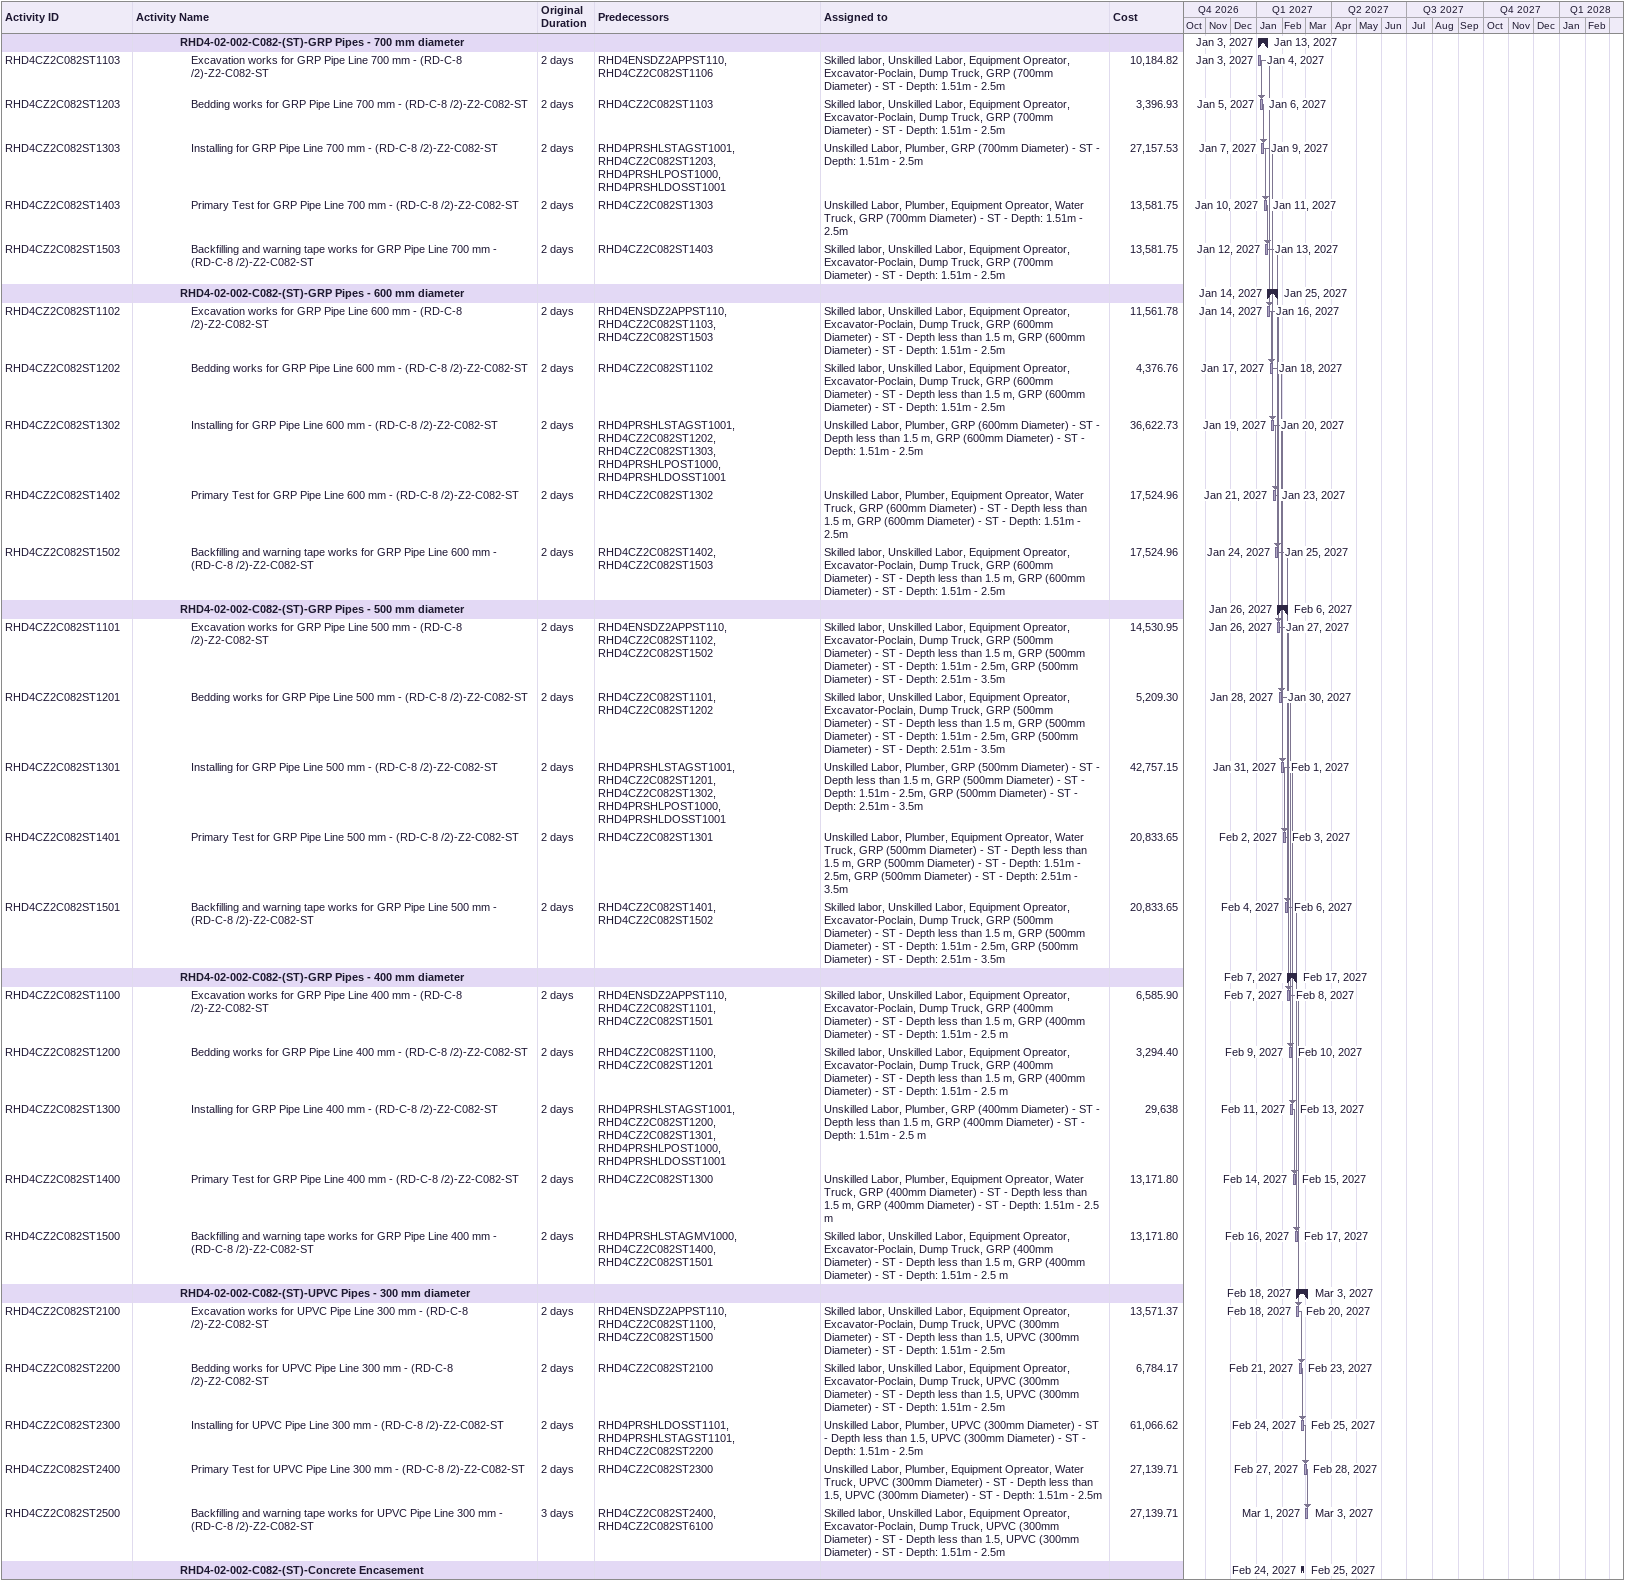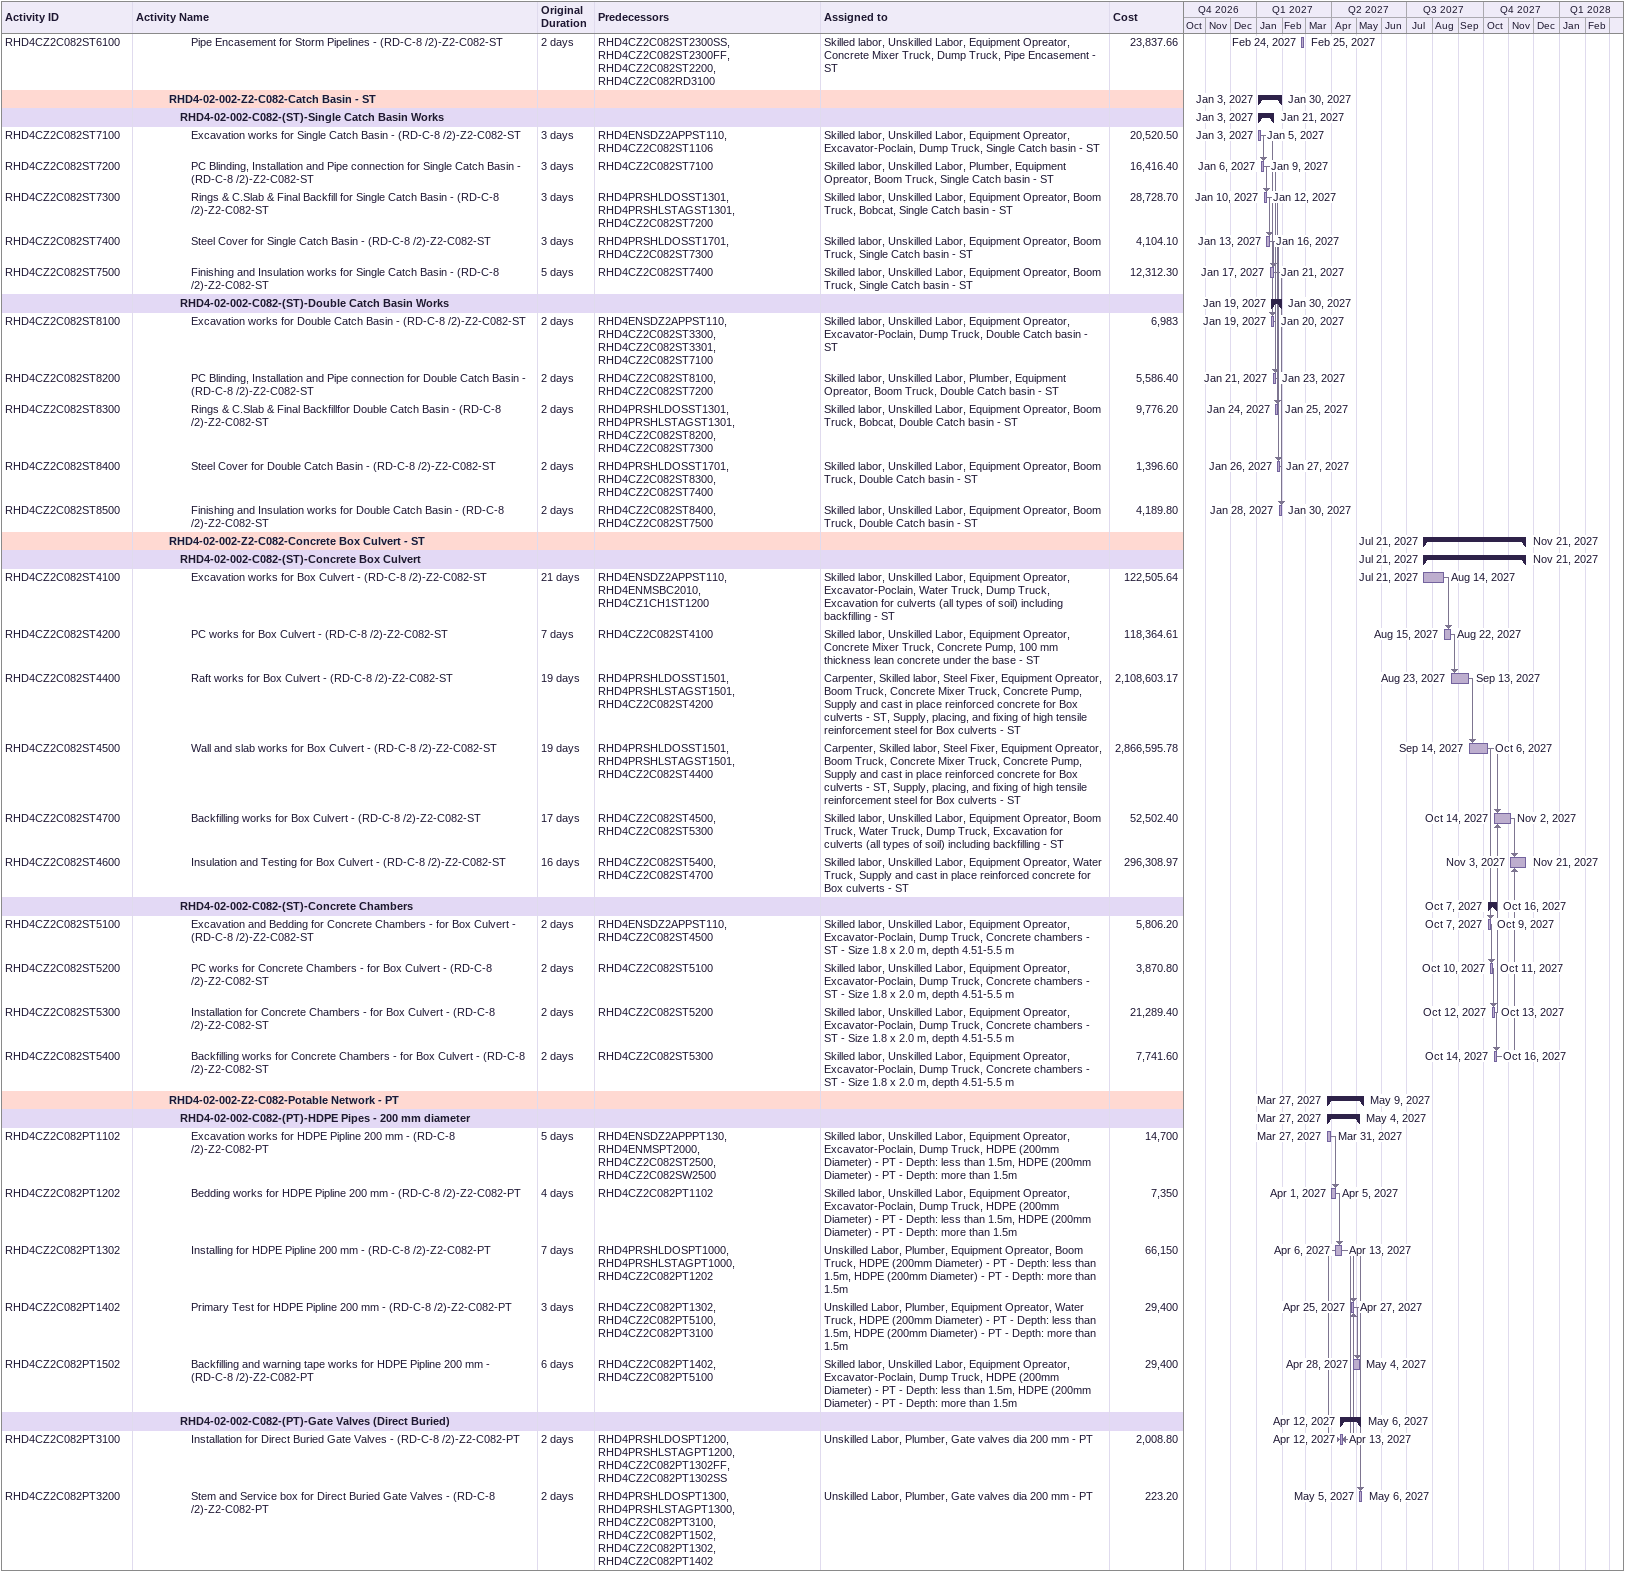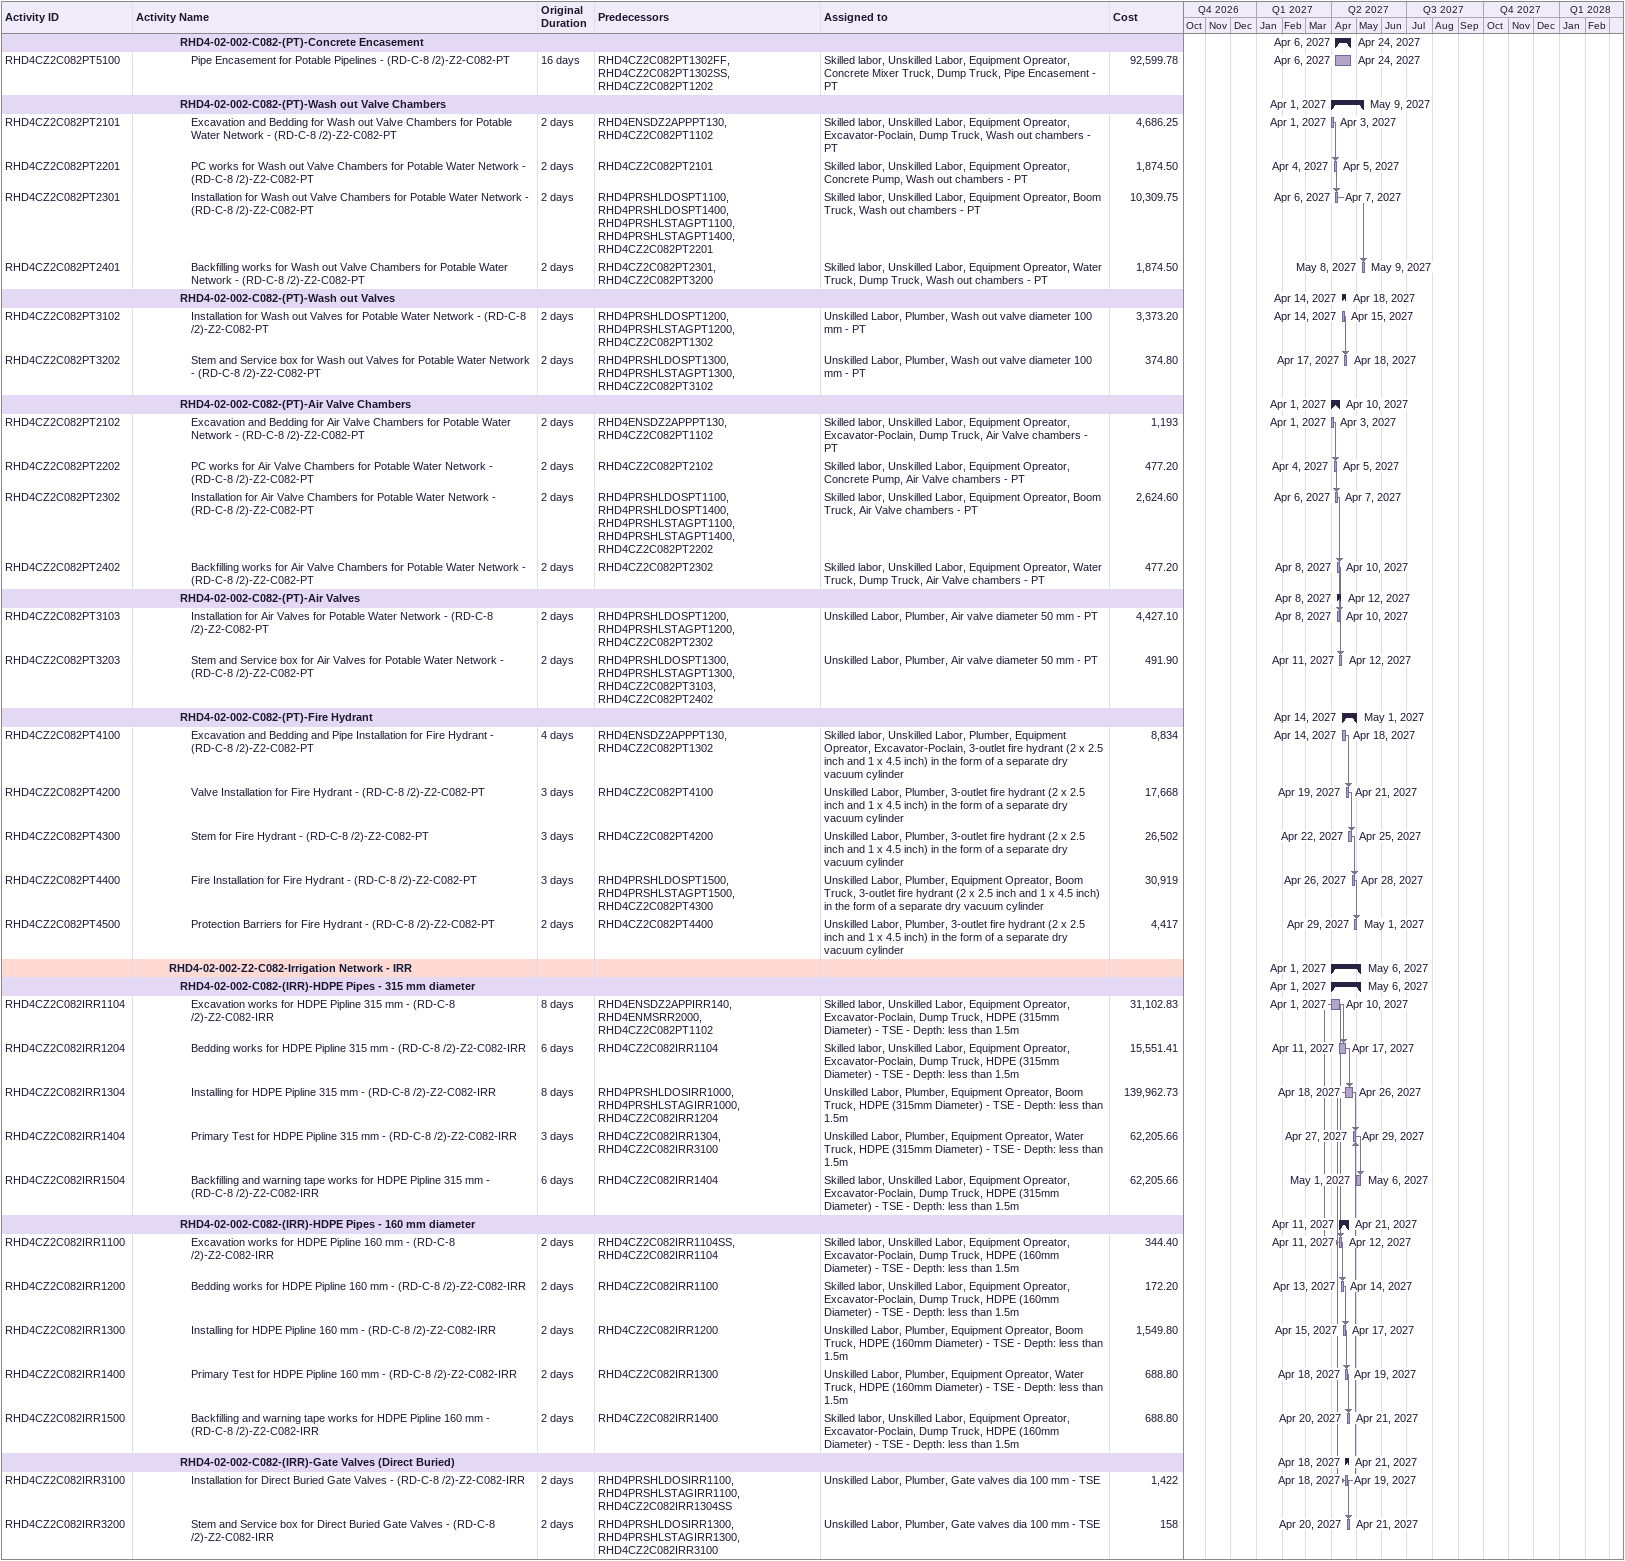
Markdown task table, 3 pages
| ID | Level | Task | Original duration | Start | Finish | Predecessors | Resources | Cost |
|---|---|---|---|---|---|---|---|---|
|  | 5 | **RHD4-02-002-C082-(ST)-GRP Pipes - 700 mm diameter** |  | 2027-01-03 | 2027-01-13 |  |  |  |
| RHD4CZ2C082ST1103 | 6 | Excavation works for GRP Pipe Line 700 mm - (RD-C-8 /2)-Z2-C082-ST | 2d | 2027-01-03 | 2027-01-04 | RHD4ENSDZ2APPST110, RHD4CZ2C082ST1106 | Skilled labor, Unskilled Labor, Equipment Opreator, Excavator-Poclain, Dump Truck, GRP (700mm Diameter) - ST - Depth: 1.51m - 2.5m | 10184.82 |
| RHD4CZ2C082ST1203 | 6 | Bedding works for GRP Pipe Line 700 mm - (RD-C-8 /2)-Z2-C082-ST | 2d | 2027-01-05 | 2027-01-06 | RHD4CZ2C082ST1103 | Skilled labor, Unskilled Labor, Equipment Opreator, Excavator-Poclain, Dump Truck, GRP (700mm Diameter) - ST - Depth: 1.51m - 2.5m | 3396.93 |
| RHD4CZ2C082ST1303 | 6 | Installing for GRP Pipe Line 700 mm - (RD-C-8 /2)-Z2-C082-ST | 2d | 2027-01-07 | 2027-01-09 | RHD4PRSHLSTAGST1001, RHD4CZ2C082ST1203, RHD4PRSHLPOST1000, RHD4PRSHLDOSST1001 | Unskilled Labor, Plumber, GRP (700mm Diameter) - ST - Depth: 1.51m - 2.5m | 27157.53 |
| RHD4CZ2C082ST1403 | 6 | Primary Test for GRP Pipe Line 700 mm - (RD-C-8 /2)-Z2-C082-ST | 2d | 2027-01-10 | 2027-01-11 | RHD4CZ2C082ST1303 | Unskilled Labor, Plumber, Equipment Opreator, Water Truck, GRP (700mm Diameter) - ST - Depth: 1.51m - 2.5m | 13581.75 |
| RHD4CZ2C082ST1503 | 6 | Backfilling and warning tape works for GRP Pipe Line 700 mm - (RD-C-8 /2)-Z2-C082-ST | 2d | 2027-01-12 | 2027-01-13 | RHD4CZ2C082ST1403 | Skilled labor, Unskilled Labor, Equipment Opreator, Excavator-Poclain, Dump Truck, GRP (700mm Diameter) - ST - Depth: 1.51m - 2.5m | 13581.75 |
|  | 5 | **RHD4-02-002-C082-(ST)-GRP Pipes - 600 mm diameter** |  | 2027-01-14 | 2027-01-25 |  |  |  |
| RHD4CZ2C082ST1102 | 6 | Excavation works for GRP Pipe Line 600 mm - (RD-C-8 /2)-Z2-C082-ST | 2d | 2027-01-14 | 2027-01-16 | RHD4ENSDZ2APPST110, RHD4CZ2C082ST1103, RHD4CZ2C082ST1503 | Skilled labor, Unskilled Labor, Equipment Opreator, Excavator-Poclain, Dump Truck, GRP (600mm Diameter) - ST - Depth less than 1.5 m, GRP (600mm Diameter) - ST - Depth: 1.51m - 2.5m | 11561.78 |
| RHD4CZ2C082ST1202 | 6 | Bedding works for GRP Pipe Line 600 mm - (RD-C-8 /2)-Z2-C082-ST | 2d | 2027-01-17 | 2027-01-18 | RHD4CZ2C082ST1102 | Skilled labor, Unskilled Labor, Equipment Opreator, Excavator-Poclain, Dump Truck, GRP (600mm Diameter) - ST - Depth less than 1.5 m, GRP (600mm Diameter) - ST - Depth: 1.51m - 2.5m | 4376.76 |
| RHD4CZ2C082ST1302 | 6 | Installing for GRP Pipe Line 600 mm - (RD-C-8 /2)-Z2-C082-ST | 2d | 2027-01-19 | 2027-01-20 | RHD4PRSHLSTAGST1001, RHD4CZ2C082ST1202, RHD4CZ2C082ST1303, RHD4PRSHLPOST1000, RHD4PRSHLDOSST1001 | Unskilled Labor, Plumber, GRP (600mm Diameter) - ST - Depth less than 1.5 m, GRP (600mm Diameter) - ST - Depth: 1.51m - 2.5m | 36622.73 |
| RHD4CZ2C082ST1402 | 6 | Primary Test for GRP Pipe Line 600 mm - (RD-C-8 /2)-Z2-C082-ST | 2d | 2027-01-21 | 2027-01-23 | RHD4CZ2C082ST1302 | Unskilled Labor, Plumber, Equipment Opreator, Water Truck, GRP (600mm Diameter) - ST - Depth less than 1.5 m, GRP (600mm Diameter) - ST - Depth: 1.51m - 2.5m | 17524.96 |
| RHD4CZ2C082ST1502 | 6 | Backfilling and warning tape works for GRP Pipe Line 600 mm - (RD-C-8 /2)-Z2-C082-ST | 2d | 2027-01-24 | 2027-01-25 | RHD4CZ2C082ST1402, RHD4CZ2C082ST1503 | Skilled labor, Unskilled Labor, Equipment Opreator, Excavator-Poclain, Dump Truck, GRP (600mm Diameter) - ST - Depth less than 1.5 m, GRP (600mm Diameter) - ST - Depth: 1.51m - 2.5m | 17524.96 |
|  | 5 | **RHD4-02-002-C082-(ST)-GRP Pipes - 500 mm diameter** |  | 2027-01-26 | 2027-02-06 |  |  |  |
| RHD4CZ2C082ST1101 | 6 | Excavation works for GRP Pipe Line 500 mm - (RD-C-8 /2)-Z2-C082-ST | 2d | 2027-01-26 | 2027-01-27 | RHD4ENSDZ2APPST110, RHD4CZ2C082ST1102, RHD4CZ2C082ST1502 | Skilled labor, Unskilled Labor, Equipment Opreator, Excavator-Poclain, Dump Truck, GRP (500mm Diameter) - ST - Depth less than 1.5 m, GRP (500mm Diameter) - ST - Depth: 1.51m - 2.5m, GRP (500mm Diameter) - ST - Depth: 2.51m - 3.5m | 14530.95 |
| RHD4CZ2C082ST1201 | 6 | Bedding works for GRP Pipe Line 500 mm - (RD-C-8 /2)-Z2-C082-ST | 2d | 2027-01-28 | 2027-01-30 | RHD4CZ2C082ST1101, RHD4CZ2C082ST1202 | Skilled labor, Unskilled Labor, Equipment Opreator, Excavator-Poclain, Dump Truck, GRP (500mm Diameter) - ST - Depth less than 1.5 m, GRP (500mm Diameter) - ST - Depth: 1.51m - 2.5m, GRP (500mm Diameter) - ST - Depth: 2.51m - 3.5m | 5209.30 |
| RHD4CZ2C082ST1301 | 6 | Installing for GRP Pipe Line 500 mm - (RD-C-8 /2)-Z2-C082-ST | 2d | 2027-01-31 | 2027-02-01 | RHD4PRSHLSTAGST1001, RHD4CZ2C082ST1201, RHD4CZ2C082ST1302, RHD4PRSHLPOST1000, RHD4PRSHLDOSST1001 | Unskilled Labor, Plumber, GRP (500mm Diameter) - ST - Depth less than 1.5 m, GRP (500mm Diameter) - ST - Depth: 1.51m - 2.5m, GRP (500mm Diameter) - ST - Depth: 2.51m - 3.5m | 42757.15 |
| RHD4CZ2C082ST1401 | 6 | Primary Test for GRP Pipe Line 500 mm - (RD-C-8 /2)-Z2-C082-ST | 2d | 2027-02-02 | 2027-02-03 | RHD4CZ2C082ST1301 | Unskilled Labor, Plumber, Equipment Opreator, Water Truck, GRP (500mm Diameter) - ST - Depth less than 1.5 m, GRP (500mm Diameter) - ST - Depth: 1.51m - 2.5m, GRP (500mm Diameter) - ST - Depth: 2.51m - 3.5m | 20833.65 |
| RHD4CZ2C082ST1501 | 6 | Backfilling and warning tape works for GRP Pipe Line 500 mm - (RD-C-8 /2)-Z2-C082-ST | 2d | 2027-02-04 | 2027-02-06 | RHD4CZ2C082ST1401, RHD4CZ2C082ST1502 | Skilled labor, Unskilled Labor, Equipment Opreator, Excavator-Poclain, Dump Truck, GRP (500mm Diameter) - ST - Depth less than 1.5 m, GRP (500mm Diameter) - ST - Depth: 1.51m - 2.5m, GRP (500mm Diameter) - ST - Depth: 2.51m - 3.5m | 20833.65 |
|  | 5 | **RHD4-02-002-C082-(ST)-GRP Pipes - 400 mm diameter** |  | 2027-02-07 | 2027-02-17 |  |  |  |
| RHD4CZ2C082ST1100 | 6 | Excavation works for GRP Pipe Line 400 mm - (RD-C-8 /2)-Z2-C082-ST | 2d | 2027-02-07 | 2027-02-08 | RHD4ENSDZ2APPST110, RHD4CZ2C082ST1101, RHD4CZ2C082ST1501 | Skilled labor, Unskilled Labor, Equipment Opreator, Excavator-Poclain, Dump Truck, GRP (400mm Diameter) - ST - Depth less than 1.5 m, GRP (400mm Diameter) - ST - Depth: 1.51m - 2.5 m | 6585.90 |
| RHD4CZ2C082ST1200 | 6 | Bedding works for GRP Pipe Line 400 mm - (RD-C-8 /2)-Z2-C082-ST | 2d | 2027-02-09 | 2027-02-10 | RHD4CZ2C082ST1100, RHD4CZ2C082ST1201 | Skilled labor, Unskilled Labor, Equipment Opreator, Excavator-Poclain, Dump Truck, GRP (400mm Diameter) - ST - Depth less than 1.5 m, GRP (400mm Diameter) - ST - Depth: 1.51m - 2.5 m | 3294.40 |
| RHD4CZ2C082ST1300 | 6 | Installing for GRP Pipe Line 400 mm - (RD-C-8 /2)-Z2-C082-ST | 2d | 2027-02-11 | 2027-02-13 | RHD4PRSHLSTAGST1001, RHD4CZ2C082ST1200, RHD4CZ2C082ST1301, RHD4PRSHLPOST1000, RHD4PRSHLDOSST1001 | Unskilled Labor, Plumber, GRP (400mm Diameter) - ST - Depth less than 1.5 m, GRP (400mm Diameter) - ST - Depth: 1.51m - 2.5 m | 29638 |
| RHD4CZ2C082ST1400 | 6 | Primary Test for GRP Pipe Line 400 mm - (RD-C-8 /2)-Z2-C082-ST | 2d | 2027-02-14 | 2027-02-15 | RHD4CZ2C082ST1300 | Unskilled Labor, Plumber, Equipment Opreator, Water Truck, GRP (400mm Diameter) - ST - Depth less than 1.5 m, GRP (400mm Diameter) - ST - Depth: 1.51m - 2.5 m | 13171.80 |
| RHD4CZ2C082ST1500 | 6 | Backfilling and warning tape works for GRP Pipe Line 400 mm - (RD-C-8 /2)-Z2-C082-ST | 2d | 2027-02-16 | 2027-02-17 | RHD4PRSHLSTAGMV1000, RHD4CZ2C082ST1400, RHD4CZ2C082ST1501 | Skilled labor, Unskilled Labor, Equipment Opreator, Excavator-Poclain, Dump Truck, GRP (400mm Diameter) - ST - Depth less than 1.5 m, GRP (400mm Diameter) - ST - Depth: 1.51m - 2.5 m | 13171.80 |
|  | 5 | **RHD4-02-002-C082-(ST)-UPVC Pipes - 300 mm diameter** |  | 2027-02-18 | 2027-03-03 |  |  |  |
| RHD4CZ2C082ST2100 | 6 | Excavation works for UPVC Pipe Line 300 mm - (RD-C-8 /2)-Z2-C082-ST | 2d | 2027-02-18 | 2027-02-20 | RHD4ENSDZ2APPST110, RHD4CZ2C082ST1100, RHD4CZ2C082ST1500 | Skilled labor, Unskilled Labor, Equipment Opreator, Excavator-Poclain, Dump Truck, UPVC (300mm Diameter) - ST - Depth less than 1.5, UPVC (300mm Diameter) - ST - Depth: 1.51m - 2.5m | 13571.37 |
| RHD4CZ2C082ST2200 | 6 | Bedding works for UPVC Pipe Line 300 mm - (RD-C-8 /2)-Z2-C082-ST | 2d | 2027-02-21 | 2027-02-23 | RHD4CZ2C082ST2100 | Skilled labor, Unskilled Labor, Equipment Opreator, Excavator-Poclain, Dump Truck, UPVC (300mm Diameter) - ST - Depth less than 1.5, UPVC (300mm Diameter) - ST - Depth: 1.51m - 2.5m | 6784.17 |
| RHD4CZ2C082ST2300 | 6 | Installing for UPVC Pipe Line 300 mm - (RD-C-8 /2)-Z2-C082-ST | 2d | 2027-02-24 | 2027-02-25 | RHD4PRSHLDOSST1101, RHD4PRSHLSTAGST1101, RHD4CZ2C082ST2200 | Unskilled Labor, Plumber, UPVC (300mm Diameter) - ST - Depth less than 1.5, UPVC (300mm Diameter) - ST - Depth: 1.51m - 2.5m | 61066.62 |
| RHD4CZ2C082ST2400 | 6 | Primary Test for UPVC Pipe Line 300 mm - (RD-C-8 /2)-Z2-C082-ST | 2d | 2027-02-27 | 2027-02-28 | RHD4CZ2C082ST2300 | Unskilled Labor, Plumber, Equipment Opreator, Water Truck, UPVC (300mm Diameter) - ST - Depth less than 1.5, UPVC (300mm Diameter) - ST - Depth: 1.51m - 2.5m | 27139.71 |
| RHD4CZ2C082ST2500 | 6 | Backfilling and warning tape works for UPVC Pipe Line 300 mm - (RD-C-8 /2)-Z2-C082-ST | 3d | 2027-03-01 | 2027-03-03 | RHD4CZ2C082ST2400, RHD4CZ2C082ST6100 | Skilled labor, Unskilled Labor, Equipment Opreator, Excavator-Poclain, Dump Truck, UPVC (300mm Diameter) - ST - Depth less than 1.5, UPVC (300mm Diameter) - ST - Depth: 1.51m - 2.5m | 27139.71 |
|  | 5 | **RHD4-02-002-C082-(ST)-Concrete Encasement** |  | 2027-02-24 | 2027-02-25 |  |  |  |
| RHD4CZ2C082ST6100 | 6 | Pipe Encasement for Storm Pipelines - (RD-C-8 /2)-Z2-C082-ST | 2d | 2027-02-24 | 2027-02-25 | RHD4CZ2C082ST2300SS, RHD4CZ2C082ST2300FF, RHD4CZ2C082ST2200, RHD4CZ2C082RD3100 | Skilled labor, Unskilled Labor, Equipment Opreator, Concrete Mixer Truck, Dump Truck, Pipe Encasement - ST | 23837.66 |
|  | 4 | **RHD4-02-002-Z2-C082-Catch Basin - ST** |  | 2027-01-03 | 2027-01-30 |  |  |  |
|  | 5 | **RHD4-02-002-C082-(ST)-Single Catch Basin Works** |  | 2027-01-03 | 2027-01-21 |  |  |  |
| RHD4CZ2C082ST7100 | 6 | Excavation works for Single Catch Basin - (RD-C-8 /2)-Z2-C082-ST | 3d | 2027-01-03 | 2027-01-05 | RHD4ENSDZ2APPST110, RHD4CZ2C082ST1106 | Skilled labor, Unskilled Labor, Equipment Opreator, Excavator-Poclain, Dump Truck, Single Catch basin - ST | 20520.50 |
| RHD4CZ2C082ST7200 | 6 | PC Blinding, Installation and Pipe connection for Single Catch Basin - (RD-C-8 /2)-Z2-C082-ST | 3d | 2027-01-06 | 2027-01-09 | RHD4CZ2C082ST7100 | Skilled labor, Unskilled Labor, Plumber, Equipment Opreator, Boom Truck, Single Catch basin - ST | 16416.40 |
| RHD4CZ2C082ST7300 | 6 | Rings & C.Slab & Final Backfill for Single Catch Basin - (RD-C-8 /2)-Z2-C082-ST | 3d | 2027-01-10 | 2027-01-12 | RHD4PRSHLDOSST1301, RHD4PRSHLSTAGST1301, RHD4CZ2C082ST7200 | Skilled labor, Unskilled Labor, Equipment Opreator, Boom Truck, Bobcat, Single Catch basin - ST | 28728.70 |
| RHD4CZ2C082ST7400 | 6 | Steel Cover for Single Catch Basin - (RD-C-8 /2)-Z2-C082-ST | 3d | 2027-01-13 | 2027-01-16 | RHD4PRSHLDOSST1701, RHD4CZ2C082ST7300 | Skilled labor, Unskilled Labor, Equipment Opreator, Boom Truck, Single Catch basin - ST | 4104.10 |
| RHD4CZ2C082ST7500 | 6 | Finishing and Insulation works for Single Catch Basin - (RD-C-8 /2)-Z2-C082-ST | 5d | 2027-01-17 | 2027-01-21 | RHD4CZ2C082ST7400 | Skilled labor, Unskilled Labor, Equipment Opreator, Boom Truck, Single Catch basin - ST | 12312.30 |
|  | 5 | **RHD4-02-002-C082-(ST)-Double Catch Basin Works** |  | 2027-01-19 | 2027-01-30 |  |  |  |
| RHD4CZ2C082ST8100 | 6 | Excavation works for Double Catch Basin - (RD-C-8 /2)-Z2-C082-ST | 2d | 2027-01-19 | 2027-01-20 | RHD4ENSDZ2APPST110, RHD4CZ2C082ST3300, RHD4CZ2C082ST3301, RHD4CZ2C082ST7100 | Skilled labor, Unskilled Labor, Equipment Opreator, Excavator-Poclain, Dump Truck, Double Catch basin - ST | 6983 |
| RHD4CZ2C082ST8200 | 6 | PC Blinding, Installation and Pipe connection for Double Catch Basin - (RD-C-8 /2)-Z2-C082-ST | 2d | 2027-01-21 | 2027-01-23 | RHD4CZ2C082ST8100, RHD4CZ2C082ST7200 | Skilled labor, Unskilled Labor, Plumber, Equipment Opreator, Boom Truck, Double Catch basin - ST | 5586.40 |
| RHD4CZ2C082ST8300 | 6 | Rings & C.Slab & Final Backfillfor Double Catch Basin - (RD-C-8 /2)-Z2-C082-ST | 2d | 2027-01-24 | 2027-01-25 | RHD4PRSHLDOSST1301, RHD4PRSHLSTAGST1301, RHD4CZ2C082ST8200, RHD4CZ2C082ST7300 | Skilled labor, Unskilled Labor, Equipment Opreator, Boom Truck, Bobcat, Double Catch basin - ST | 9776.20 |
| RHD4CZ2C082ST8400 | 6 | Steel Cover for Double Catch Basin - (RD-C-8 /2)-Z2-C082-ST | 2d | 2027-01-26 | 2027-01-27 | RHD4PRSHLDOSST1701, RHD4CZ2C082ST8300, RHD4CZ2C082ST7400 | Skilled labor, Unskilled Labor, Equipment Opreator, Boom Truck, Double Catch basin - ST | 1396.60 |
| RHD4CZ2C082ST8500 | 6 | Finishing and Insulation works for Double Catch Basin - (RD-C-8 /2)-Z2-C082-ST | 2d | 2027-01-28 | 2027-01-30 | RHD4CZ2C082ST8400, RHD4CZ2C082ST7500 | Skilled labor, Unskilled Labor, Equipment Opreator, Boom Truck, Double Catch basin - ST | 4189.80 |
|  | 4 | **RHD4-02-002-Z2-C082-Concrete Box Culvert - ST** |  | 2027-07-21 | 2027-11-21 |  |  |  |
|  | 5 | **RHD4-02-002-C082-(ST)-Concrete Box Culvert** |  | 2027-07-21 | 2027-11-21 |  |  |  |
| RHD4CZ2C082ST4100 | 6 | Excavation works for Box Culvert - (RD-C-8 /2)-Z2-C082-ST | 21d | 2027-07-21 | 2027-08-14 | RHD4ENSDZ2APPST110, RHD4ENMSBC2010, RHD4CZ1CH1ST1200 | Skilled labor, Unskilled Labor, Equipment Opreator, Excavator-Poclain, Water Truck, Dump Truck, Excavation for culverts (all types of soil) including backfilling - ST | 122505.64 |
| RHD4CZ2C082ST4200 | 6 | PC works for Box Culvert - (RD-C-8 /2)-Z2-C082-ST | 7d | 2027-08-15 | 2027-08-22 | RHD4CZ2C082ST4100 | Skilled labor, Unskilled Labor, Equipment Opreator, Concrete Mixer Truck, Concrete Pump, 100 mm thickness lean concrete under the base - ST | 118364.61 |
| RHD4CZ2C082ST4400 | 6 | Raft works for Box Culvert - (RD-C-8 /2)-Z2-C082-ST | 19d | 2027-08-23 | 2027-09-13 | RHD4PRSHLDOSST1501, RHD4PRSHLSTAGST1501, RHD4CZ2C082ST4200 | Carpenter, Skilled labor, Steel Fixer, Equipment Opreator, Boom Truck, Concrete Mixer Truck, Concrete Pump, Supply and cast in place reinforced concrete for Box culverts - ST, Supply, placing, and fixing of high tensile reinforcement steel for Box culverts - ST | 2108603.17 |
| RHD4CZ2C082ST4500 | 6 | Wall and slab works for Box Culvert - (RD-C-8 /2)-Z2-C082-ST | 19d | 2027-09-14 | 2027-10-06 | RHD4PRSHLDOSST1501, RHD4PRSHLSTAGST1501, RHD4CZ2C082ST4400 | Carpenter, Skilled labor, Steel Fixer, Equipment Opreator, Boom Truck, Concrete Mixer Truck, Concrete Pump, Supply and cast in place reinforced concrete for Box culverts - ST, Supply, placing, and fixing of high tensile reinforcement steel for Box culverts - ST | 2866595.78 |
| RHD4CZ2C082ST4700 | 6 | Backfilling works for Box Culvert - (RD-C-8 /2)-Z2-C082-ST | 17d | 2027-10-14 | 2027-11-02 | RHD4CZ2C082ST4500, RHD4CZ2C082ST5300 | Skilled labor, Unskilled Labor, Equipment Opreator, Boom Truck, Water Truck, Dump Truck, Excavation for culverts (all types of soil) including backfilling - ST | 52502.40 |
| RHD4CZ2C082ST4600 | 6 | Insulation and Testing for Box Culvert - (RD-C-8 /2)-Z2-C082-ST | 16d | 2027-11-03 | 2027-11-21 | RHD4CZ2C082ST5400, RHD4CZ2C082ST4700 | Skilled labor, Unskilled Labor, Equipment Opreator, Water Truck, Supply and cast in place reinforced concrete for Box culverts - ST | 296308.97 |
|  | 5 | **RHD4-02-002-C082-(ST)-Concrete Chambers** |  | 2027-10-07 | 2027-10-16 |  |  |  |
| RHD4CZ2C082ST5100 | 6 | Excavation and Bedding for Concrete Chambers - for Box Culvert - (RD-C-8 /2)-Z2-C082-ST | 2d | 2027-10-07 | 2027-10-09 | RHD4ENSDZ2APPST110, RHD4CZ2C082ST4500 | Skilled labor, Unskilled Labor, Equipment Opreator, Excavator-Poclain, Dump Truck, Concrete chambers - ST - Size 1.8 x 2.0 m, depth 4.51-5.5 m | 5806.20 |
| RHD4CZ2C082ST5200 | 6 | PC works for Concrete Chambers - for Box Culvert - (RD-C-8 /2)-Z2-C082-ST | 2d | 2027-10-10 | 2027-10-11 | RHD4CZ2C082ST5100 | Skilled labor, Unskilled Labor, Equipment Opreator, Excavator-Poclain, Dump Truck, Concrete chambers - ST - Size 1.8 x 2.0 m, depth 4.51-5.5 m | 3870.80 |
| RHD4CZ2C082ST5300 | 6 | Installation for Concrete Chambers - for Box Culvert - (RD-C-8 /2)-Z2-C082-ST | 2d | 2027-10-12 | 2027-10-13 | RHD4CZ2C082ST5200 | Skilled labor, Unskilled Labor, Equipment Opreator, Excavator-Poclain, Dump Truck, Concrete chambers - ST - Size 1.8 x 2.0 m, depth 4.51-5.5 m | 21289.40 |
| RHD4CZ2C082ST5400 | 6 | Backfilling works for Concrete Chambers - for Box Culvert - (RD-C-8 /2)-Z2-C082-ST | 2d | 2027-10-14 | 2027-10-16 | RHD4CZ2C082ST5300 | Skilled labor, Unskilled Labor, Equipment Opreator, Excavator-Poclain, Dump Truck, Concrete chambers - ST - Size 1.8 x 2.0 m, depth 4.51-5.5 m | 7741.60 |
|  | 4 | **RHD4-02-002-Z2-C082-Potable Network - PT** |  | 2027-03-27 | 2027-05-09 |  |  |  |
|  | 5 | **RHD4-02-002-C082-(PT)-HDPE Pipes - 200 mm diameter** |  | 2027-03-27 | 2027-05-04 |  |  |  |
| RHD4CZ2C082PT1102 | 6 | Excavation works for HDPE Pipline 200 mm - (RD-C-8 /2)-Z2-C082-PT | 5d | 2027-03-27 | 2027-03-31 | RHD4ENSDZ2APPPT130, RHD4ENMSPT2000, RHD4CZ2C082ST2500, RHD4CZ2C082SW2500 | Skilled labor, Unskilled Labor, Equipment Opreator, Excavator-Poclain, Dump Truck, HDPE (200mm Diameter) - PT - Depth: less than 1.5m, HDPE (200mm Diameter) - PT - Depth: more than 1.5m | 14700 |
| RHD4CZ2C082PT1202 | 6 | Bedding works for HDPE Pipline 200 mm - (RD-C-8 /2)-Z2-C082-PT | 4d | 2027-04-01 | 2027-04-05 | RHD4CZ2C082PT1102 | Skilled labor, Unskilled Labor, Equipment Opreator, Excavator-Poclain, Dump Truck, HDPE (200mm Diameter) - PT - Depth: less than 1.5m, HDPE (200mm Diameter) - PT - Depth: more than 1.5m | 7350 |
| RHD4CZ2C082PT1302 | 6 | Installing for HDPE Pipline 200 mm - (RD-C-8 /2)-Z2-C082-PT | 7d | 2027-04-06 | 2027-04-13 | RHD4PRSHLDOSPT1000, RHD4PRSHLSTAGPT1000, RHD4CZ2C082PT1202 | Unskilled Labor, Plumber, Equipment Opreator, Boom Truck, HDPE (200mm Diameter) - PT - Depth: less than 1.5m, HDPE (200mm Diameter) - PT - Depth: more than 1.5m | 66150 |
| RHD4CZ2C082PT1402 | 6 | Primary Test for HDPE Pipline 200 mm - (RD-C-8 /2)-Z2-C082-PT | 3d | 2027-04-25 | 2027-04-27 | RHD4CZ2C082PT1302, RHD4CZ2C082PT5100, RHD4CZ2C082PT3100 | Unskilled Labor, Plumber, Equipment Opreator, Water Truck, HDPE (200mm Diameter) - PT - Depth: less than 1.5m, HDPE (200mm Diameter) - PT - Depth: more than 1.5m | 29400 |
| RHD4CZ2C082PT1502 | 6 | Backfilling and warning tape works for HDPE Pipline 200 mm - (RD-C-8 /2)-Z2-C082-PT | 6d | 2027-04-28 | 2027-05-04 | RHD4CZ2C082PT1402, RHD4CZ2C082PT5100 | Skilled labor, Unskilled Labor, Equipment Opreator, Excavator-Poclain, Dump Truck, HDPE (200mm Diameter) - PT - Depth: less than 1.5m, HDPE (200mm Diameter) - PT - Depth: more than 1.5m | 29400 |
|  | 5 | **RHD4-02-002-C082-(PT)-Gate Valves (Direct Buried)** |  | 2027-04-12 | 2027-05-06 |  |  |  |
| RHD4CZ2C082PT3100 | 6 | Installation for Direct Buried Gate Valves - (RD-C-8 /2)-Z2-C082-PT | 2d | 2027-04-12 | 2027-04-13 | RHD4PRSHLDOSPT1200, RHD4PRSHLSTAGPT1200, RHD4CZ2C082PT1302FF, RHD4CZ2C082PT1302SS | Unskilled Labor, Plumber, Gate valves dia 200 mm - PT | 2008.80 |
| RHD4CZ2C082PT3200 | 6 | Stem and Service box for Direct Buried Gate Valves - (RD-C-8 /2)-Z2-C082-PT | 2d | 2027-05-05 | 2027-05-06 | RHD4PRSHLDOSPT1300, RHD4PRSHLSTAGPT1300, RHD4CZ2C082PT3100, RHD4CZ2C082PT1502, RHD4CZ2C082PT1302, RHD4CZ2C082PT1402 | Unskilled Labor, Plumber, Gate valves dia 200 mm - PT | 223.20 |
|  | 5 | **RHD4-02-002-C082-(PT)-Concrete Encasement** |  | 2027-04-06 | 2027-04-24 |  |  |  |
| RHD4CZ2C082PT5100 | 6 | Pipe Encasement for Potable Pipelines - (RD-C-8 /2)-Z2-C082-PT | 16d | 2027-04-06 | 2027-04-24 | RHD4CZ2C082PT1302FF, RHD4CZ2C082PT1302SS, RHD4CZ2C082PT1202 | Skilled labor, Unskilled Labor, Equipment Opreator, Concrete Mixer Truck, Dump Truck, Pipe Encasement - PT | 92599.78 |
|  | 5 | **RHD4-02-002-C082-(PT)-Wash out Valve Chambers** |  | 2027-04-01 | 2027-05-09 |  |  |  |
| RHD4CZ2C082PT2101 | 6 | Excavation and Bedding for Wash out Valve Chambers for Potable Water Network - (RD-C-8 /2)-Z2-C082-PT | 2d | 2027-04-01 | 2027-04-03 | RHD4ENSDZ2APPPT130, RHD4CZ2C082PT1102 | Skilled labor, Unskilled Labor, Equipment Opreator, Excavator-Poclain, Dump Truck, Wash out chambers - PT | 4686.25 |
| RHD4CZ2C082PT2201 | 6 | PC works for Wash out Valve Chambers for Potable Water Network - (RD-C-8 /2)-Z2-C082-PT | 2d | 2027-04-04 | 2027-04-05 | RHD4CZ2C082PT2101 | Skilled labor, Unskilled Labor, Equipment Opreator, Concrete Pump, Wash out chambers - PT | 1874.50 |
| RHD4CZ2C082PT2301 | 6 | Installation for Wash out Valve Chambers for Potable Water Network - (RD-C-8 /2)-Z2-C082-PT | 2d | 2027-04-06 | 2027-04-07 | RHD4PRSHLDOSPT1100, RHD4PRSHLDOSPT1400, RHD4PRSHLSTAGPT1100, RHD4PRSHLSTAGPT1400, RHD4CZ2C082PT2201 | Skilled labor, Unskilled Labor, Equipment Opreator, Boom Truck, Wash out chambers - PT | 10309.75 |
| RHD4CZ2C082PT2401 | 6 | Backfilling works for Wash out Valve Chambers for Potable Water Network - (RD-C-8 /2)-Z2-C082-PT | 2d | 2027-05-08 | 2027-05-09 | RHD4CZ2C082PT2301, RHD4CZ2C082PT3200 | Skilled labor, Unskilled Labor, Equipment Opreator, Water Truck, Dump Truck, Wash out chambers - PT | 1874.50 |
|  | 5 | **RHD4-02-002-C082-(PT)-Wash out Valves** |  | 2027-04-14 | 2027-04-18 |  |  |  |
| RHD4CZ2C082PT3102 | 6 | Installation for Wash out Valves for Potable Water Network - (RD-C-8 /2)-Z2-C082-PT | 2d | 2027-04-14 | 2027-04-15 | RHD4PRSHLDOSPT1200, RHD4PRSHLSTAGPT1200, RHD4CZ2C082PT1302 | Unskilled Labor, Plumber, Wash out valve diameter 100 mm - PT | 3373.20 |
| RHD4CZ2C082PT3202 | 6 | Stem and Service box for Wash out Valves for Potable Water Network - (RD-C-8 /2)-Z2-C082-PT | 2d | 2027-04-17 | 2027-04-18 | RHD4PRSHLDOSPT1300, RHD4PRSHLSTAGPT1300, RHD4CZ2C082PT3102 | Unskilled Labor, Plumber, Wash out valve diameter 100 mm - PT | 374.80 |
|  | 5 | **RHD4-02-002-C082-(PT)-Air Valve Chambers** |  | 2027-04-01 | 2027-04-10 |  |  |  |
| RHD4CZ2C082PT2102 | 6 | Excavation and Bedding for Air Valve Chambers for Potable Water Network - (RD-C-8 /2)-Z2-C082-PT | 2d | 2027-04-01 | 2027-04-03 | RHD4ENSDZ2APPPT130, RHD4CZ2C082PT1102 | Skilled labor, Unskilled Labor, Equipment Opreator, Excavator-Poclain, Dump Truck, Air Valve chambers - PT | 1193 |
| RHD4CZ2C082PT2202 | 6 | PC works for Air Valve Chambers for Potable Water Network - (RD-C-8 /2)-Z2-C082-PT | 2d | 2027-04-04 | 2027-04-05 | RHD4CZ2C082PT2102 | Skilled labor, Unskilled Labor, Equipment Opreator, Concrete Pump, Air Valve chambers - PT | 477.20 |
| RHD4CZ2C082PT2302 | 6 | Installation for Air Valve Chambers for Potable Water Network - (RD-C-8 /2)-Z2-C082-PT | 2d | 2027-04-06 | 2027-04-07 | RHD4PRSHLDOSPT1100, RHD4PRSHLDOSPT1400, RHD4PRSHLSTAGPT1100, RHD4PRSHLSTAGPT1400, RHD4CZ2C082PT2202 | Skilled labor, Unskilled Labor, Equipment Opreator, Boom Truck, Air Valve chambers - PT | 2624.60 |
| RHD4CZ2C082PT2402 | 6 | Backfilling works for Air Valve Chambers for Potable Water Network - (RD-C-8 /2)-Z2-C082-PT | 2d | 2027-04-08 | 2027-04-10 | RHD4CZ2C082PT2302 | Skilled labor, Unskilled Labor, Equipment Opreator, Water Truck, Dump Truck, Air Valve chambers - PT | 477.20 |
|  | 5 | **RHD4-02-002-C082-(PT)-Air Valves** |  | 2027-04-08 | 2027-04-12 |  |  |  |
| RHD4CZ2C082PT3103 | 6 | Installation for Air Valves for Potable Water Network - (RD-C-8 /2)-Z2-C082-PT | 2d | 2027-04-08 | 2027-04-10 | RHD4PRSHLDOSPT1200, RHD4PRSHLSTAGPT1200, RHD4CZ2C082PT2302 | Unskilled Labor, Plumber, Air valve diameter 50 mm - PT | 4427.10 |
| RHD4CZ2C082PT3203 | 6 | Stem and Service box for Air Valves for Potable Water Network - (RD-C-8 /2)-Z2-C082-PT | 2d | 2027-04-11 | 2027-04-12 | RHD4PRSHLDOSPT1300, RHD4PRSHLSTAGPT1300, RHD4CZ2C082PT3103, RHD4CZ2C082PT2402 | Unskilled Labor, Plumber, Air valve diameter 50 mm - PT | 491.90 |
|  | 5 | **RHD4-02-002-C082-(PT)-Fire Hydrant** |  | 2027-04-14 | 2027-05-01 |  |  |  |
| RHD4CZ2C082PT4100 | 6 | Excavation and Bedding and Pipe Installation for Fire Hydrant - (RD-C-8 /2)-Z2-C082-PT | 4d | 2027-04-14 | 2027-04-18 | RHD4ENSDZ2APPPT130, RHD4CZ2C082PT1302 | Skilled labor, Unskilled Labor, Plumber, Equipment Opreator, Excavator-Poclain, 3-outlet fire hydrant (2 x 2.5 inch and 1 x 4.5 inch) in the form of a separate dry vacuum cylinder | 8834 |
| RHD4CZ2C082PT4200 | 6 | Valve Installation for Fire Hydrant - (RD-C-8 /2)-Z2-C082-PT | 3d | 2027-04-19 | 2027-04-21 | RHD4CZ2C082PT4100 | Unskilled Labor, Plumber, 3-outlet fire hydrant (2 x 2.5 inch and 1 x 4.5 inch) in the form of a separate dry vacuum cylinder | 17668 |
| RHD4CZ2C082PT4300 | 6 | Stem for Fire Hydrant - (RD-C-8 /2)-Z2-C082-PT | 3d | 2027-04-22 | 2027-04-25 | RHD4CZ2C082PT4200 | Unskilled Labor, Plumber, 3-outlet fire hydrant (2 x 2.5 inch and 1 x 4.5 inch) in the form of a separate dry vacuum cylinder | 26502 |
| RHD4CZ2C082PT4400 | 6 | Fire Installation for Fire Hydrant - (RD-C-8 /2)-Z2-C082-PT | 3d | 2027-04-26 | 2027-04-28 | RHD4PRSHLDOSPT1500, RHD4PRSHLSTAGPT1500, RHD4CZ2C082PT4300 | Unskilled Labor, Plumber, Equipment Opreator, Boom Truck, 3-outlet fire hydrant (2 x 2.5 inch and 1 x 4.5 inch) in the form of a separate dry vacuum cylinder | 30919 |
| RHD4CZ2C082PT4500 | 6 | Protection Barriers for Fire Hydrant - (RD-C-8 /2)-Z2-C082-PT | 2d | 2027-04-29 | 2027-05-01 | RHD4CZ2C082PT4400 | Unskilled Labor, Plumber, 3-outlet fire hydrant (2 x 2.5 inch and 1 x 4.5 inch) in the form of a separate dry vacuum cylinder | 4417 |
|  | 4 | **RHD4-02-002-Z2-C082-Irrigation Network - IRR** |  | 2027-04-01 | 2027-05-06 |  |  |  |
|  | 5 | **RHD4-02-002-C082-(IRR)-HDPE Pipes - 315 mm diameter** |  | 2027-04-01 | 2027-05-06 |  |  |  |
| RHD4CZ2C082IRR1104 | 6 | Excavation works for HDPE Pipline 315 mm - (RD-C-8 /2)-Z2-C082-IRR | 8d | 2027-04-01 | 2027-04-10 | RHD4ENSDZ2APPIRR140, RHD4ENMSRR2000, RHD4CZ2C082PT1102 | Skilled labor, Unskilled Labor, Equipment Opreator, Excavator-Poclain, Dump Truck, HDPE (315mm Diameter) - TSE - Depth: less than 1.5m | 31102.83 |
| RHD4CZ2C082IRR1204 | 6 | Bedding works for HDPE Pipline 315 mm - (RD-C-8 /2)-Z2-C082-IRR | 6d | 2027-04-11 | 2027-04-17 | RHD4CZ2C082IRR1104 | Skilled labor, Unskilled Labor, Equipment Opreator, Excavator-Poclain, Dump Truck, HDPE (315mm Diameter) - TSE - Depth: less than 1.5m | 15551.41 |
| RHD4CZ2C082IRR1304 | 6 | Installing for HDPE Pipline 315 mm - (RD-C-8 /2)-Z2-C082-IRR | 8d | 2027-04-18 | 2027-04-26 | RHD4PRSHLDOSIRR1000, RHD4PRSHLSTAGIRR1000, RHD4CZ2C082IRR1204 | Unskilled Labor, Plumber, Equipment Opreator, Boom Truck, HDPE (315mm Diameter) - TSE - Depth: less than 1.5m | 139962.73 |
| RHD4CZ2C082IRR1404 | 6 | Primary Test for HDPE Pipline 315 mm - (RD-C-8 /2)-Z2-C082-IRR | 3d | 2027-04-27 | 2027-04-29 | RHD4CZ2C082IRR1304, RHD4CZ2C082IRR3100 | Unskilled Labor, Plumber, Equipment Opreator, Water Truck, HDPE (315mm Diameter) - TSE - Depth: less than 1.5m | 62205.66 |
| RHD4CZ2C082IRR1504 | 6 | Backfilling and warning tape works for HDPE Pipline 315 mm - (RD-C-8 /2)-Z2-C082-IRR | 6d | 2027-05-01 | 2027-05-06 | RHD4CZ2C082IRR1404 | Skilled labor, Unskilled Labor, Equipment Opreator, Excavator-Poclain, Dump Truck, HDPE (315mm Diameter) - TSE - Depth: less than 1.5m | 62205.66 |
|  | 5 | **RHD4-02-002-C082-(IRR)-HDPE Pipes - 160 mm diameter** |  | 2027-04-11 | 2027-04-21 |  |  |  |
| RHD4CZ2C082IRR1100 | 6 | Excavation works for HDPE Pipline 160 mm - (RD-C-8 /2)-Z2-C082-IRR | 2d | 2027-04-11 | 2027-04-12 | RHD4CZ2C082IRR1104SS, RHD4CZ2C082IRR1104 | Skilled labor, Unskilled Labor, Equipment Opreator, Excavator-Poclain, Dump Truck, HDPE (160mm Diameter) - TSE - Depth: less than 1.5m | 344.40 |
| RHD4CZ2C082IRR1200 | 6 | Bedding works for HDPE Pipline 160 mm - (RD-C-8 /2)-Z2-C082-IRR | 2d | 2027-04-13 | 2027-04-14 | RHD4CZ2C082IRR1100 | Skilled labor, Unskilled Labor, Equipment Opreator, Excavator-Poclain, Dump Truck, HDPE (160mm Diameter) - TSE - Depth: less than 1.5m | 172.20 |
| RHD4CZ2C082IRR1300 | 6 | Installing for HDPE Pipline 160 mm - (RD-C-8 /2)-Z2-C082-IRR | 2d | 2027-04-15 | 2027-04-17 | RHD4CZ2C082IRR1200 | Unskilled Labor, Plumber, Equipment Opreator, Boom Truck, HDPE (160mm Diameter) - TSE - Depth: less than 1.5m | 1549.80 |
| RHD4CZ2C082IRR1400 | 6 | Primary Test for HDPE Pipline 160 mm - (RD-C-8 /2)-Z2-C082-IRR | 2d | 2027-04-18 | 2027-04-19 | RHD4CZ2C082IRR1300 | Unskilled Labor, Plumber, Equipment Opreator, Water Truck, HDPE (160mm Diameter) - TSE - Depth: less than 1.5m | 688.80 |
| RHD4CZ2C082IRR1500 | 6 | Backfilling and warning tape works for HDPE Pipline 160 mm - (RD-C-8 /2)-Z2-C082-IRR | 2d | 2027-04-20 | 2027-04-21 | RHD4CZ2C082IRR1400 | Skilled labor, Unskilled Labor, Equipment Opreator, Excavator-Poclain, Dump Truck, HDPE (160mm Diameter) - TSE - Depth: less than 1.5m | 688.80 |
|  | 5 | **RHD4-02-002-C082-(IRR)-Gate Valves (Direct Buried)** |  | 2027-04-18 | 2027-04-21 |  |  |  |
| RHD4CZ2C082IRR3100 | 6 | Installation for Direct Buried Gate Valves - (RD-C-8 /2)-Z2-C082-IRR | 2d | 2027-04-18 | 2027-04-19 | RHD4PRSHLDOSIRR1100, RHD4PRSHLSTAGIRR1100, RHD4CZ2C082IRR1304SS | Unskilled Labor, Plumber, Gate valves dia 100 mm - TSE | 1422 |
| RHD4CZ2C082IRR3200 | 6 | Stem and Service box for Direct Buried Gate Valves - (RD-C-8 /2)-Z2-C082-IRR | 2d | 2027-04-20 | 2027-04-21 | RHD4PRSHLDOSIRR1300, RHD4PRSHLSTAGIRR1300, RHD4CZ2C082IRR3100 | Unskilled Labor, Plumber, Gate valves dia 100 mm - TSE | 158 |
